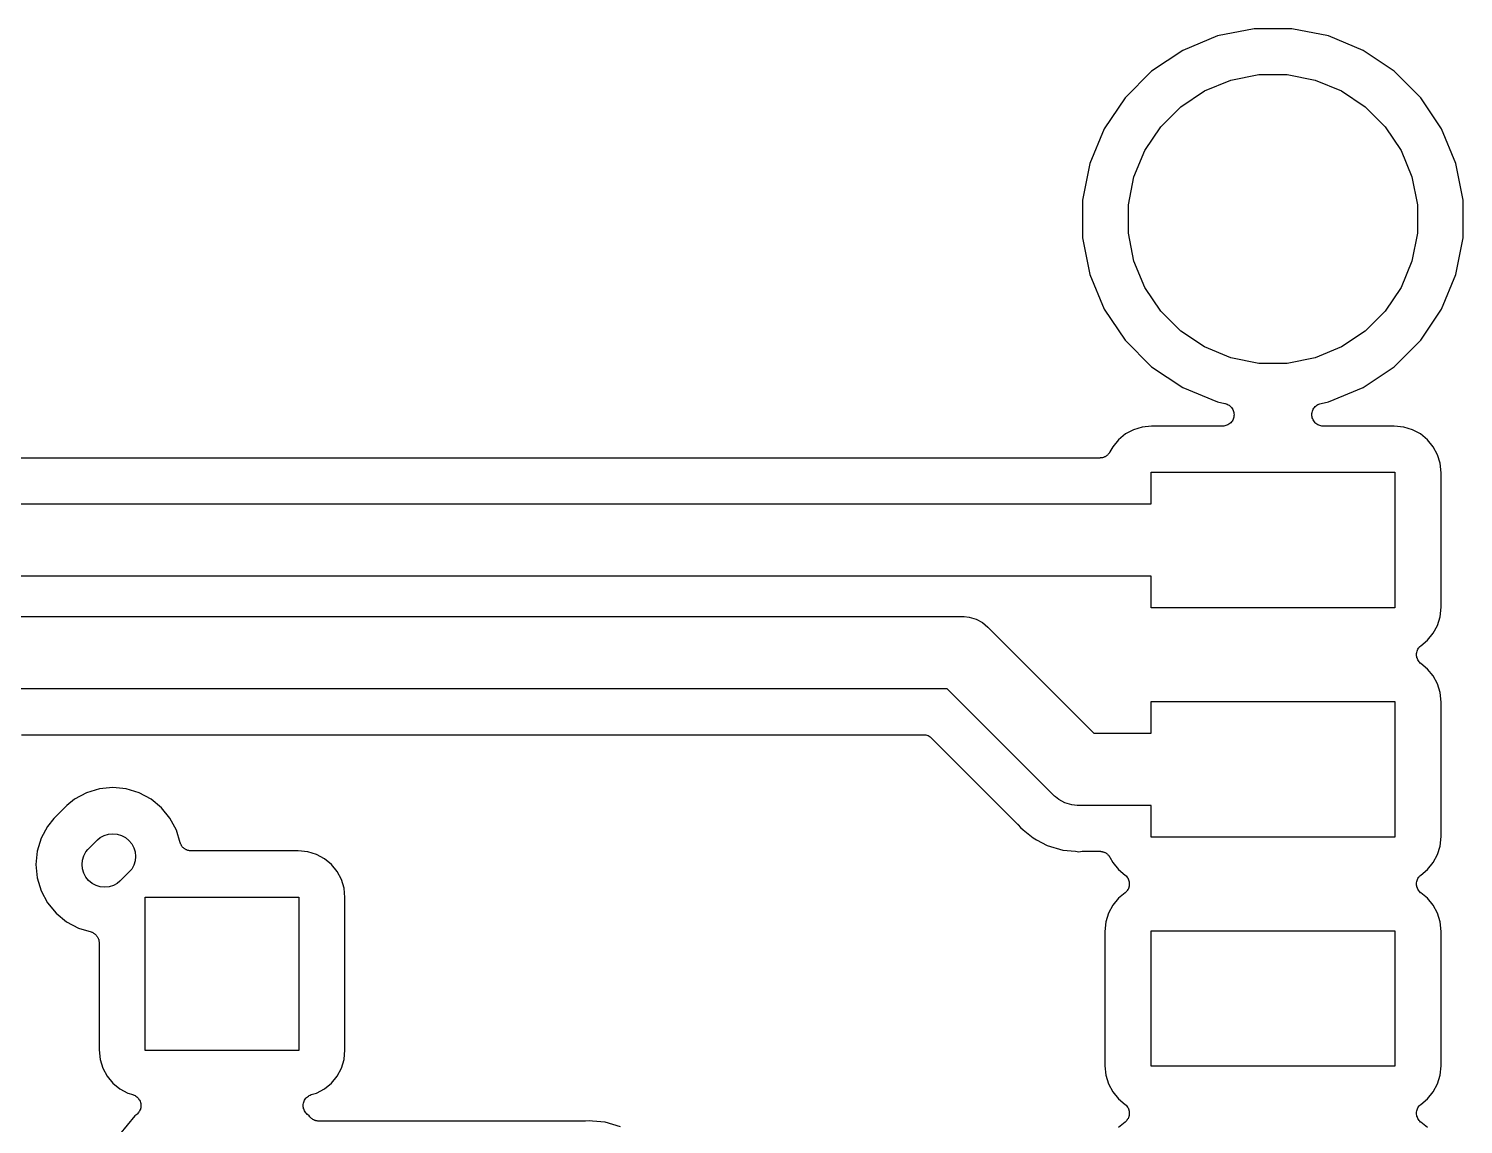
# Model space of a CAD drawing. Extents: x 77 to 164, y -183 to -59.
# Drawn here: x 130.7 to 146.59, y -99.2 to -87.07 of the extents above; entities that cross this region are included whole.
import ezdxf

# ---------------------------------------------------------------- set-up
doc = ezdxf.new("R2010")
doc.units = 0
doc.header["$MEASUREMENT"] = 0
doc.layers.add('BLACK', color=7, linetype='CONTINUOUS')

msp = doc.modelspace()

# ---------------------------------------------------------------- linework, layer by layer
at = {"layer": 'BLACK', "linetype": 'CONTINUOUS'}
for p, q in [((143.865, -87.148), (143.481, -87.3069)), ((144.272, -87.067), (143.865, -87.148)), ((144.688, -87.067), (144.272, -87.067)), ((145.095, -87.148), (144.688, -87.067)), ((145.479, -87.3069), (145.095, -87.148)), ((143.481, -87.3069), (143.136, -87.5376)), ((145.824, -87.5376), (145.479, -87.3069)), ((143.136, -87.5376), (142.843, -87.8312)), ((146.117, -87.8312), (145.824, -87.5376)), ((143.722, -87.7571), (144.013, -87.6365)), ((144.013, -87.6365), (144.322, -87.575)), ((144.322, -87.575), (144.638, -87.575)), ((144.638, -87.575), (144.947, -87.6365)), ((144.947, -87.6365), (145.238, -87.7571)), ((142.843, -87.8312), (142.612, -88.1765)), ((143.46, -87.9322), (143.722, -87.7571)), ((145.238, -87.7571), (145.5, -87.9322)), ((146.348, -88.1765), (146.117, -87.8312)), ((143.237, -88.1551), (143.46, -87.9322)), ((145.5, -87.9322), (145.723, -88.1551)), ((143.062, -88.4171), (143.237, -88.1551)), ((145.723, -88.1551), (145.898, -88.4171)), ((142.612, -88.1765), (142.453, -88.5601)), ((146.507, -88.5601), (146.348, -88.1765)), ((142.941, -88.7083), (143.062, -88.4171)), ((145.898, -88.4171), (146.019, -88.7083)), ((142.453, -88.5601), (142.372, -88.9674)), ((146.588, -88.9674), (146.507, -88.5601)), ((142.88, -89.0174), (142.941, -88.7083)), ((146.019, -88.7083), (146.08, -89.0174)), ((142.372, -88.9674), (142.372, -89.3826)), ((146.588, -89.3826), (146.588, -88.9674)), ((142.88, -89.3326), (142.88, -89.0174)), ((146.08, -89.0174), (146.08, -89.3326)), ((142.372, -89.3826), (142.453, -89.7899)), ((142.941, -89.6417), (142.88, -89.3326)), ((146.08, -89.3326), (146.019, -89.6417)), ((146.507, -89.7899), (146.588, -89.3826)), ((143.062, -89.9329), (142.941, -89.6417)), ((146.019, -89.6417), (145.898, -89.9329)), ((142.453, -89.7899), (142.612, -90.1735)), ((146.348, -90.1735), (146.507, -89.7899)), ((143.237, -90.1949), (143.062, -89.9329)), ((145.898, -89.9329), (145.723, -90.1949)), ((142.612, -90.1735), (142.843, -90.5188)), ((143.46, -90.4178), (143.237, -90.1949)), ((145.723, -90.1949), (145.5, -90.4178)), ((146.117, -90.5188), (146.348, -90.1735)), ((142.843, -90.5188), (143.136, -90.8124)), ((143.722, -90.5929), (143.46, -90.4178)), ((145.5, -90.4178), (145.238, -90.5929)), ((145.824, -90.8124), (146.117, -90.5188)), ((144.013, -90.7135), (143.722, -90.5929)), ((144.322, -90.775), (144.013, -90.7135)), ((144.947, -90.7135), (144.638, -90.775)), ((145.238, -90.5929), (144.947, -90.7135)), ((143.136, -90.8124), (143.481, -91.0431)), ((144.638, -90.775), (144.322, -90.775)), ((145.479, -91.0431), (145.824, -90.8124)), ((143.481, -91.0431), (143.865, -91.202)), ((145.095, -91.202), (145.479, -91.0431)), ((143.865, -91.202), (143.947, -91.2184)), ((143.947, -91.2184), (143.949, -91.2187)), ((143.949, -91.2187), (143.949, -91.2187)), ((143.949, -91.2187), (143.949, -91.2187)), ((143.949, -91.2187), (143.949, -91.2187)), ((143.949, -91.2187), (143.961, -91.2225)), ((143.961, -91.2225), (143.973, -91.2262)), ((143.973, -91.2262), (143.973, -91.2262)), ((143.973, -91.2262), (143.973, -91.2262)), ((143.973, -91.2262), (143.984, -91.2324)), ((143.984, -91.2324), (143.994, -91.2381)), ((143.994, -91.2381), (143.994, -91.2382)), ((143.994, -91.2382), (143.995, -91.2382)), ((143.995, -91.2382), (144.004, -91.246)), ((144.004, -91.246), (144.013, -91.2541)), ((144.013, -91.2541), (144.013, -91.2541)), ((144.013, -91.2541), (144.013, -91.2542)), ((144.013, -91.2542), (144.021, -91.2633)), ((144.021, -91.2633), (144.029, -91.2734)), ((144.029, -91.2734), (144.029, -91.2734)), ((144.029, -91.2734), (144.029, -91.2735)), ((144.029, -91.2735), (144.034, -91.2838)), ((144.034, -91.2838), (144.04, -91.2954)), ((144.04, -91.2954), (144.04, -91.2954)), ((144.04, -91.2954), (144.04, -91.2955)), ((144.04, -91.2955), (144.044, -91.3069)), ((144.044, -91.3069), (144.047, -91.3191)), ((144.047, -91.3191), (144.047, -91.3192)), ((144.047, -91.3192), (144.047, -91.3192)), ((144.047, -91.3192), (144.048, -91.3305)), ((144.048, -91.3305), (144.05, -91.3438)), ((144.05, -91.3439), (144.048, -91.3552)), ((144.05, -91.3438), (144.05, -91.3439)), ((144.05, -91.3439), (144.05, -91.3439)), ((144.91, -91.342), (144.912, -91.3303)), ((144.91, -91.3421), (144.91, -91.342)), ((144.91, -91.3422), (144.91, -91.3421)), ((144.911, -91.3544), (144.91, -91.3422)), ((144.912, -91.3303), (144.913, -91.3175)), ((144.913, -91.3174), (144.917, -91.3053)), ((144.913, -91.3175), (144.913, -91.3174)), ((144.913, -91.3174), (144.913, -91.3174)), ((144.917, -91.3053), (144.92, -91.2938)), ((144.92, -91.2937), (144.926, -91.283)), ((144.92, -91.2938), (144.92, -91.2937)), ((144.92, -91.2938), (144.92, -91.2938)), ((144.926, -91.283), (144.932, -91.272)), ((144.932, -91.2719), (144.94, -91.2626)), ((144.932, -91.272), (144.932, -91.2719)), ((144.932, -91.272), (144.932, -91.272)), ((144.94, -91.2626), (144.948, -91.2529)), ((144.948, -91.2528), (144.958, -91.2449)), ((144.948, -91.2529), (144.948, -91.2528)), ((144.948, -91.2529), (144.948, -91.2529)), ((144.958, -91.2449), (144.967, -91.2372)), ((144.967, -91.2371), (144.978, -91.2313)), ((144.967, -91.2372), (144.967, -91.2371)), ((144.967, -91.2372), (144.967, -91.2372)), ((144.978, -91.2313), (144.989, -91.2256)), ((144.989, -91.2255), (145, -91.2221)), ((144.989, -91.2256), (144.989, -91.2255)), ((144.989, -91.2255), (144.989, -91.2255)), ((145, -91.2221), (145.013, -91.2184)), ((145.013, -91.2184), (145.095, -91.202)), ((142.935, -91.5094), (142.846, -91.5566)), ((143.03, -91.4804), (142.935, -91.5094)), ((143.136, -91.4699), (143.03, -91.4804)), ((143.923, -91.4699), (143.136, -91.4699)), ((143.935, -91.4687), (143.923, -91.4699)), ((143.947, -91.4675), (143.935, -91.4687)), ((143.959, -91.464), (143.947, -91.4675)), ((143.947, -91.4675), (143.947, -91.4675)), ((143.947, -91.4675), (143.947, -91.4675)), ((143.971, -91.4604), (143.959, -91.464)), ((143.982, -91.4545), (143.971, -91.4603)), ((143.971, -91.4603), (143.971, -91.4604)), ((143.971, -91.4604), (143.971, -91.4604)), ((143.993, -91.4488), (143.982, -91.4545)), ((144.003, -91.4406), (143.993, -91.4487)), ((143.993, -91.4487), (143.993, -91.4487)), ((143.993, -91.4487), (143.993, -91.4488)), ((144.012, -91.4331), (144.003, -91.4406)), ((144.02, -91.4235), (144.012, -91.433)), ((144.012, -91.433), (144.012, -91.4331)), ((144.012, -91.4331), (144.012, -91.4331)), ((144.028, -91.414), (144.02, -91.4235)), ((144.034, -91.4027), (144.028, -91.4139)), ((144.028, -91.4139), (144.028, -91.414)), ((144.028, -91.414), (144.028, -91.414)), ((144.04, -91.3922), (144.034, -91.4027)), ((144.044, -91.3797), (144.04, -91.3921)), ((144.04, -91.3921), (144.04, -91.3922)), ((144.04, -91.3922), (144.04, -91.3922)), ((144.047, -91.3686), (144.044, -91.3797)), ((144.048, -91.3552), (144.047, -91.3685)), ((144.047, -91.3685), (144.047, -91.3685)), ((144.047, -91.3685), (144.047, -91.3686)), ((144.913, -91.3667), (144.911, -91.3544)), ((144.913, -91.3668), (144.913, -91.3667)), ((144.916, -91.3787), (144.913, -91.3668)), ((144.913, -91.3668), (144.913, -91.3668)), ((144.92, -91.3905), (144.916, -91.3787)), ((144.92, -91.3906), (144.92, -91.3905)), ((144.925, -91.4009), (144.92, -91.3906)), ((144.92, -91.3906), (144.92, -91.3906)), ((144.931, -91.4125), (144.925, -91.4009)), ((144.931, -91.4126), (144.931, -91.4125)), ((144.931, -91.4125), (144.931, -91.4125)), ((144.939, -91.422), (144.931, -91.4126)), ((144.947, -91.4318), (144.939, -91.422)), ((144.947, -91.4319), (144.947, -91.4318)), ((144.947, -91.4318), (144.947, -91.4318)), ((144.956, -91.4399), (144.947, -91.4319)), ((144.966, -91.4477), (144.956, -91.4399)), ((144.966, -91.4478), (144.966, -91.4477)), ((144.966, -91.4477), (144.966, -91.4477)), ((144.976, -91.4535), (144.966, -91.4478)), ((144.987, -91.4597), (144.976, -91.4535)), ((144.999, -91.4633), (144.987, -91.4597)), ((144.987, -91.4597), (144.987, -91.4597)), ((144.987, -91.4597), (144.987, -91.4597)), ((145.011, -91.4672), (144.999, -91.4633)), ((145.023, -91.4685), (145.011, -91.4672)), ((145.011, -91.4672), (145.011, -91.4672)), ((145.011, -91.4672), (145.011, -91.4672)), ((145.036, -91.4699), (145.023, -91.4685)), ((145.037, -91.4699), (145.036, -91.4699)), ((145.036, -91.4699), (145.036, -91.4699)), ((145.036, -91.4699), (145.036, -91.4699)), ((145.824, -91.4699), (145.037, -91.4699)), ((145.93, -91.4804), (145.824, -91.4699)), ((146.025, -91.5094), (145.93, -91.4804)), ((146.114, -91.5566), (146.025, -91.5094)), ((142.769, -91.6201), (142.706, -91.6974)), ((142.846, -91.5566), (142.769, -91.6201)), ((146.191, -91.6201), (146.114, -91.5566)), ((146.254, -91.6974), (146.191, -91.6201)), ((142.562, -91.823), (130.078, -91.823)), ((142.568, -91.8225), (142.562, -91.823)), ((142.574, -91.8225), (142.568, -91.8225)), ((142.58, -91.8212), (142.574, -91.8225)), ((142.587, -91.8206), (142.58, -91.8212)), ((142.592, -91.819), (142.587, -91.8206)), ((142.598, -91.8179), (142.592, -91.819)), ((142.604, -91.8154), (142.598, -91.8179)), ((142.611, -91.8134), (142.604, -91.8154)), ((142.616, -91.8108), (142.611, -91.8134)), ((142.621, -91.8087), (142.616, -91.8108)), ((142.627, -91.805), (142.621, -91.8087)), ((142.633, -91.8018), (142.627, -91.805)), ((142.637, -91.7982), (142.633, -91.8018)), ((142.642, -91.7952), (142.637, -91.7982)), ((142.647, -91.7904), (142.642, -91.7952)), ((142.652, -91.7861), (142.647, -91.7904)), ((142.655, -91.7818), (142.652, -91.7861)), ((142.659, -91.7778), (142.655, -91.7818)), ((142.663, -91.7722), (142.659, -91.7778)), ((142.668, -91.767), (142.663, -91.7722)), ((142.67, -91.7621), (142.668, -91.767)), ((142.673, -91.7574), (142.67, -91.7621)), ((142.674, -91.7559), (142.673, -91.7574)), ((142.706, -91.6974), (142.674, -91.7559)), ((146.302, -91.7857), (146.254, -91.6974)), ((146.331, -91.8814), (146.302, -91.7857)), ((143.13, -92.331), (143.13, -91.981)), ((143.13, -91.981), (145.83, -91.981)), ((145.83, -91.981), (145.83, -93.481)), ((146.341, -91.9872), (146.331, -91.8814)), ((146.341, -93.4748), (146.341, -91.9872)), ((130.047, -92.331), (143.13, -92.331)), ((143.13, -93.131), (130.193, -93.131)), ((143.13, -93.481), (143.13, -93.131)), ((145.83, -93.481), (143.13, -93.481)), ((146.331, -93.5806), (146.341, -93.4748)), ((130.212, -93.58), (141.019, -93.58)), ((141.019, -93.58), (141.039, -93.5781)), ((141.039, -93.5781), (141.059, -93.58)), ((141.059, -93.58), (141.059, -93.58)), ((141.059, -93.58), (141.117, -93.5858)), ((141.117, -93.5858), (141.193, -93.6087)), ((141.193, -93.6087), (141.262, -93.6458)), ((141.262, -93.6458), (141.323, -93.6958)), ((141.323, -93.6958), (141.336, -93.7111)), ((141.336, -93.7111), (142.496, -94.871)), ((146.254, -93.7646), (146.302, -93.6763)), ((146.302, -93.6763), (146.331, -93.5806)), ((146.117, -93.9028), (146.191, -93.8419)), ((146.191, -93.8419), (146.254, -93.7646)), ((146.071, -93.9873), (146.074, -93.9757)), ((146.071, -93.9877), (146.071, -93.9873)), ((146.071, -93.9881), (146.071, -93.9877)), ((146.071, -94.0001), (146.071, -93.9881)), ((146.071, -94.0121), (146.071, -94.0001)), ((146.071, -94.0125), (146.071, -94.0121)), ((146.071, -94.0129), (146.071, -94.0125)), ((146.073, -94.0246), (146.071, -94.0129)), ((146.075, -94.0365), (146.073, -94.0246)), ((146.074, -93.9757), (146.076, -93.9638)), ((146.076, -94.0368), (146.075, -94.0365)), ((146.076, -93.9631), (146.081, -93.9521)), ((146.076, -93.9635), (146.076, -93.9631)), ((146.076, -93.9638), (146.076, -93.9635)), ((146.076, -94.0372), (146.076, -94.0368)), ((146.08, -94.0484), (146.076, -94.0372)), ((146.085, -94.0595), (146.08, -94.0484)), ((146.081, -93.9521), (146.085, -93.9409)), ((146.085, -93.9409), (146.086, -93.9406)), ((146.086, -93.9403), (146.093, -93.9303)), ((146.086, -93.9406), (146.086, -93.9403)), ((146.093, -93.9303), (146.099, -93.9203)), ((146.099, -93.9203), (146.1, -93.9201)), ((146.1, -93.9197), (146.108, -93.9114)), ((146.1, -93.9201), (146.1, -93.9197)), ((146.108, -93.9114), (146.117, -93.9028)), ((146.085, -94.0598), (146.085, -94.0595)), ((146.085, -94.0602), (146.085, -94.0598)), ((146.092, -94.0702), (146.085, -94.0602)), ((146.098, -94.0803), (146.092, -94.0702)), ((146.098, -94.0806), (146.098, -94.0803)), ((146.099, -94.0809), (146.098, -94.0806)), ((146.107, -94.0894), (146.099, -94.0809)), ((146.115, -94.098), (146.107, -94.0894)), ((146.116, -94.0985), (146.115, -94.098)), ((146.116, -94.0986), (146.116, -94.0985)), ((146.116, -94.0985), (146.116, -94.0985)), ((146.117, -94.0992), (146.116, -94.0986)), ((146.191, -94.1601), (146.117, -94.0992)), ((146.254, -94.2374), (146.191, -94.1601)), ((146.302, -94.3257), (146.254, -94.2374)), ((146.331, -94.4214), (146.302, -94.3257)), ((140.873, -94.38), (130.358, -94.38)), ((142.033, -95.54), (140.873, -94.38)), ((143.13, -94.871), (143.13, -94.521)), ((143.13, -94.521), (145.83, -94.521)), ((145.83, -94.521), (145.83, -96.021)), ((146.341, -94.5272), (146.331, -94.4214)), ((146.341, -96.0148), (146.341, -94.5272)), ((130.621, -94.888), (140.61, -94.888)), ((140.61, -94.888), (140.611, -94.888)), ((140.611, -94.888), (140.611, -94.888)), ((140.611, -94.888), (140.611, -94.888)), ((140.611, -94.888), (140.612, -94.888)), ((140.612, -94.888), (140.624, -94.8893)), ((140.624, -94.8893), (140.635, -94.8905)), ((140.635, -94.8905), (140.636, -94.8907)), ((140.636, -94.8907), (140.637, -94.8908)), ((140.637, -94.8908), (140.648, -94.8943)), ((140.648, -94.8943), (140.659, -94.8978)), ((140.659, -94.8978), (140.66, -94.8981)), ((140.66, -94.8981), (140.66, -94.8983)), ((140.66, -94.8983), (140.671, -94.9039)), ((140.671, -94.9039), (140.681, -94.9095)), ((140.681, -94.9095), (140.681, -94.9099)), ((140.681, -94.9099), (140.682, -94.9102)), ((140.682, -94.9102), (140.691, -94.9177)), ((140.691, -94.9177), (140.7, -94.9252)), ((140.7, -94.9252), (141.652, -95.8771)), ((142.496, -94.871), (143.13, -94.871)), ((131.632, -95.4743), (131.483, -95.489)), ((131.781, -95.489), (131.632, -95.4743)), ((131.209, -95.6027), (131.122, -95.6737)), ((131.341, -95.5323), (131.209, -95.6027)), ((131.483, -95.489), (131.341, -95.5323)), ((131.923, -95.5323), (131.781, -95.489)), ((132.055, -95.6027), (131.923, -95.5323)), ((132.171, -95.6974), (132.055, -95.6027)), ((142.046, -95.5552), (142.033, -95.54)), ((142.061, -95.5677), (142.046, -95.5552)), ((142.073, -95.5772), (142.061, -95.5677)), ((142.061, -95.5677), (142.061, -95.5677)), ((142.107, -95.6052), (142.073, -95.5772)), ((142.176, -95.6423), (142.107, -95.6052)), ((142.252, -95.6652), (142.176, -95.6423)), ((131.122, -95.6737), (130.98, -95.8163)), ((132.265, -95.8128), (132.171, -95.6974)), ((142.31, -95.671), (142.252, -95.6652)), ((142.33, -95.6729), (142.31, -95.671)), ((142.31, -95.671), (142.31, -95.671)), ((142.35, -95.671), (142.33, -95.6729)), ((143.13, -95.671), (142.35, -95.671)), ((143.13, -96.021), (143.13, -95.671)), ((130.909, -95.9028), (130.838, -96.0345)), ((130.98, -95.8163), (130.909, -95.9028)), ((132.336, -95.9445), (132.265, -95.8128)), ((132.378, -96.0848), (132.336, -95.9445)), ((141.652, -95.8771), (141.653, -95.8784)), ((141.653, -95.8784), (141.657, -95.8826)), ((141.657, -95.8826), (141.66, -95.8863)), ((141.66, -95.8863), (141.685, -95.9162)), ((141.685, -95.9162), (141.715, -95.9406)), ((141.715, -95.9406), (141.715, -95.9407)), ((141.715, -95.9407), (141.823, -96.0296)), ((130.838, -96.0345), (130.795, -96.1774)), ((131.357, -96.1579), (131.464, -96.0505)), ((131.464, -96.0505), (131.492, -96.0271)), ((131.492, -96.0271), (131.536, -96.0039)), ((131.536, -96.0039), (131.583, -95.9896)), ((131.583, -95.9896), (131.632, -95.9848)), ((131.632, -95.9848), (131.681, -95.9896)), ((131.681, -95.9896), (131.728, -96.0039)), ((131.728, -96.0039), (131.772, -96.0271)), ((131.772, -96.0271), (131.81, -96.0584)), ((131.81, -96.0584), (131.841, -96.0964)), ((131.841, -96.0964), (131.864, -96.1399)), ((132.38, -96.09), (132.378, -96.0848)), ((132.382, -96.0955), (132.38, -96.09)), ((132.385, -96.1015), (132.382, -96.0955)), ((132.388, -96.1077), (132.385, -96.1015)), ((132.391, -96.1124), (132.388, -96.1077)), ((132.394, -96.1175), (132.391, -96.1124)), ((132.398, -96.1227), (132.394, -96.1175)), ((141.823, -96.0296), (141.863, -96.0511)), ((141.863, -96.0511), (141.981, -96.1139)), ((141.981, -96.1139), (142.152, -96.1659)), ((145.83, -96.021), (143.13, -96.021)), ((146.331, -96.1206), (146.341, -96.0148)), ((130.795, -96.1774), (130.78, -96.326)), ((131.291, -96.326), (131.296, -96.277)), ((131.296, -96.277), (131.31, -96.2299)), ((131.31, -96.2299), (131.333, -96.1864)), ((131.333, -96.1864), (131.357, -96.1579)), ((131.864, -96.1399), (131.878, -96.187)), ((131.878, -96.187), (131.883, -96.236)), ((131.883, -96.236), (131.878, -96.285)), ((132.401, -96.1283), (132.398, -96.1227)), ((132.405, -96.1324), (132.401, -96.1283)), ((132.409, -96.1368), (132.405, -96.1324)), ((132.414, -96.1411), (132.409, -96.1368)), ((132.419, -96.1459), (132.414, -96.1411)), ((132.424, -96.1491), (132.419, -96.1459)), ((132.428, -96.1527), (132.424, -96.1491)), ((132.434, -96.156), (132.428, -96.1527)), ((132.44, -96.1597), (132.434, -96.156)), ((132.445, -96.1619), (132.44, -96.1597)), ((132.45, -96.1647), (132.445, -96.1619)), ((132.456, -96.1667), (132.45, -96.1647)), ((132.462, -96.1693), (132.456, -96.1667)), ((132.468, -96.1704), (132.462, -96.1693)), ((132.473, -96.1722), (132.468, -96.1704)), ((132.48, -96.1729), (132.473, -96.1722)), ((132.487, -96.1743), (132.48, -96.1729)), ((132.492, -96.1743), (132.487, -96.1743)), ((132.498, -96.1749), (132.492, -96.1743)), ((132.5, -96.1749), (132.498, -96.1749)), ((133.686, -96.1749), (132.5, -96.1749)), ((133.792, -96.1853), (133.686, -96.1749)), ((133.887, -96.2144), (133.792, -96.1853)), ((133.976, -96.2616), (133.887, -96.2144)), ((134.053, -96.3251), (133.976, -96.2616)), ((142.152, -96.1659), (142.292, -96.1796)), ((142.292, -96.1796), (142.292, -96.1796)), ((142.292, -96.1796), (142.33, -96.1834)), ((142.33, -96.1834), (142.368, -96.1796)), ((142.368, -96.1796), (142.37, -96.1795)), ((142.37, -96.1795), (142.376, -96.1795)), ((142.376, -96.1795), (142.381, -96.179)), ((142.381, -96.179), (142.562, -96.179)), ((142.562, -96.179), (142.564, -96.179)), ((142.564, -96.179), (142.57, -96.1796)), ((142.57, -96.1796), (142.575, -96.1797)), ((142.575, -96.1797), (142.582, -96.181)), ((142.582, -96.181), (142.589, -96.1818)), ((142.589, -96.1818), (142.594, -96.1835)), ((142.594, -96.1835), (142.6, -96.1846)), ((142.6, -96.1846), (142.606, -96.1872)), ((142.606, -96.1872), (142.612, -96.1893)), ((142.612, -96.1893), (142.617, -96.192)), ((142.617, -96.192), (142.622, -96.1942)), ((142.622, -96.1942), (142.628, -96.1979)), ((142.628, -96.1979), (142.634, -96.2012)), ((142.634, -96.2012), (142.638, -96.2048)), ((142.638, -96.2048), (142.643, -96.208)), ((142.643, -96.208), (142.648, -96.2128)), ((142.648, -96.2128), (142.653, -96.2171)), ((142.653, -96.2171), (142.657, -96.2215)), ((142.657, -96.2215), (142.661, -96.2255)), ((142.661, -96.2255), (142.664, -96.2312)), ((142.664, -96.2312), (142.669, -96.2365)), ((142.669, -96.2365), (142.671, -96.2414)), ((142.671, -96.2414), (142.674, -96.2461)), ((142.674, -96.2461), (142.706, -96.3046)), ((146.254, -96.3046), (146.302, -96.2163)), ((146.302, -96.2163), (146.331, -96.1206)), ((130.78, -96.326), (130.795, -96.4746)), ((131.296, -96.375), (131.291, -96.326)), ((131.31, -96.4221), (131.296, -96.375)), ((131.333, -96.4656), (131.31, -96.4221)), ((131.817, -96.4041), (131.71, -96.5115)), ((131.841, -96.3756), (131.817, -96.4041)), ((131.864, -96.3321), (131.841, -96.3756)), ((131.878, -96.285), (131.864, -96.3321)), ((134.116, -96.4024), (134.053, -96.3251)), ((134.164, -96.4907), (134.116, -96.4024)), ((142.706, -96.3046), (142.769, -96.3819)), ((142.769, -96.3819), (142.843, -96.4428)), ((146.117, -96.4428), (146.191, -96.3819)), ((146.191, -96.3819), (146.254, -96.3046)), ((130.795, -96.4746), (130.838, -96.6175)), ((131.364, -96.5036), (131.333, -96.4656)), ((131.402, -96.5349), (131.364, -96.5036)), ((131.446, -96.5581), (131.402, -96.5349)), ((131.493, -96.5724), (131.446, -96.5581)), ((131.542, -96.5772), (131.493, -96.5724)), ((131.591, -96.5724), (131.542, -96.5772)), ((131.638, -96.5581), (131.591, -96.5724)), ((131.682, -96.5349), (131.638, -96.5581)), ((131.71, -96.5115), (131.682, -96.5349)), ((134.193, -96.5864), (134.164, -96.4907)), ((134.203, -96.6922), (134.193, -96.5864)), ((142.843, -96.4428), (142.844, -96.4435)), ((142.844, -96.4435), (142.844, -96.4435)), ((142.844, -96.4435), (142.844, -96.4435)), ((142.844, -96.4435), (142.845, -96.444)), ((142.845, -96.444), (142.853, -96.4526)), ((142.853, -96.4526), (142.861, -96.4611)), ((142.861, -96.4611), (142.862, -96.4614)), ((142.862, -96.4614), (142.862, -96.4617)), ((142.862, -96.4617), (142.868, -96.4718)), ((142.868, -96.4718), (142.875, -96.4818)), ((142.875, -96.4818), (142.875, -96.4822)), ((142.875, -96.4822), (142.875, -96.4825)), ((142.875, -96.4825), (142.88, -96.4936)), ((142.879, -96.5899), (142.875, -96.6011)), ((142.884, -96.5789), (142.879, -96.5899)), ((142.88, -96.4936), (142.884, -96.5048)), ((142.884, -96.5048), (142.884, -96.5052)), ((142.884, -96.5052), (142.885, -96.5055)), ((142.886, -96.5664), (142.884, -96.5782)), ((142.884, -96.5782), (142.884, -96.5785)), ((142.884, -96.5785), (142.884, -96.5789)), ((142.885, -96.5055), (142.887, -96.5172)), ((142.889, -96.5547), (142.886, -96.5664)), ((142.887, -96.5172), (142.889, -96.5291)), ((142.889, -96.5291), (142.889, -96.5295)), ((142.889, -96.5295), (142.889, -96.5299)), ((142.889, -96.5299), (142.889, -96.5419)), ((142.889, -96.5419), (142.889, -96.5539)), ((142.889, -96.5539), (142.889, -96.5543)), ((142.889, -96.5543), (142.889, -96.5547)), ((146.071, -96.5273), (146.074, -96.5156)), ((146.071, -96.5277), (146.071, -96.5273)), ((146.071, -96.5281), (146.071, -96.5277)), ((146.071, -96.5401), (146.071, -96.5281)), ((146.071, -96.5521), (146.071, -96.5401)), ((146.071, -96.5525), (146.071, -96.5521)), ((146.071, -96.5529), (146.071, -96.5525)), ((146.073, -96.5646), (146.071, -96.5529)), ((146.075, -96.5765), (146.073, -96.5646)), ((146.074, -96.5156), (146.076, -96.5038)), ((146.076, -96.5768), (146.075, -96.5765)), ((146.076, -96.5031), (146.081, -96.4921)), ((146.076, -96.5035), (146.076, -96.5031)), ((146.076, -96.5038), (146.076, -96.5035)), ((146.076, -96.5772), (146.076, -96.5768)), ((146.08, -96.5884), (146.076, -96.5772)), ((146.085, -96.5995), (146.08, -96.5884)), ((146.081, -96.4921), (146.085, -96.4809)), ((146.085, -96.4809), (146.086, -96.4806)), ((146.086, -96.4803), (146.093, -96.4703)), ((146.086, -96.4806), (146.086, -96.4803)), ((146.093, -96.4703), (146.099, -96.4603)), ((146.099, -96.4603), (146.1, -96.4601)), ((146.1, -96.4597), (146.108, -96.4514)), ((146.1, -96.4601), (146.1, -96.4597)), ((146.108, -96.4514), (146.117, -96.4428)), ((130.838, -96.6175), (130.909, -96.7492)), ((130.909, -96.7492), (131.003, -96.8646)), ((131.992, -98.386), (131.992, -96.686)), ((131.992, -96.686), (133.692, -96.686)), ((133.692, -96.686), (133.692, -98.386)), ((134.203, -98.3798), (134.203, -96.6922)), ((142.769, -96.7001), (142.706, -96.7774)), ((142.843, -96.6392), (142.769, -96.7001)), ((142.852, -96.6307), (142.843, -96.6392)), ((142.86, -96.6223), (142.852, -96.6307)), ((142.861, -96.6217), (142.86, -96.6219)), ((142.86, -96.6219), (142.86, -96.6223)), ((142.867, -96.6117), (142.861, -96.6217)), ((142.874, -96.6017), (142.867, -96.6117)), ((142.875, -96.6011), (142.874, -96.6014)), ((142.874, -96.6014), (142.874, -96.6017)), ((146.085, -96.5998), (146.085, -96.5995)), ((146.085, -96.6002), (146.085, -96.5998)), ((146.092, -96.6102), (146.085, -96.6002)), ((146.098, -96.6203), (146.092, -96.6102)), ((146.098, -96.6206), (146.098, -96.6203)), ((146.099, -96.6209), (146.098, -96.6206)), ((146.107, -96.6294), (146.099, -96.6209)), ((146.115, -96.638), (146.107, -96.6294)), ((146.116, -96.6385), (146.115, -96.638)), ((146.116, -96.6386), (146.116, -96.6385)), ((146.116, -96.6385), (146.116, -96.6385)), ((146.117, -96.6392), (146.116, -96.6386)), ((146.191, -96.7001), (146.117, -96.6392)), ((146.254, -96.7774), (146.191, -96.7001)), ((131.003, -96.8646), (131.119, -96.9593)), ((142.658, -96.8657), (142.629, -96.9614)), ((142.706, -96.7774), (142.658, -96.8657)), ((146.302, -96.8657), (146.254, -96.7774)), ((146.331, -96.9614), (146.302, -96.8657)), ((131.119, -96.9593), (131.251, -97.0297)), ((131.251, -97.0297), (131.391, -97.0722)), ((131.391, -97.0722), (131.392, -97.0728)), ((142.629, -96.9614), (142.619, -97.0672)), ((142.619, -97.0672), (142.619, -98.5548)), ((143.13, -98.561), (143.13, -97.061)), ((143.13, -97.061), (145.83, -97.061)), ((145.83, -97.061), (145.83, -98.561)), ((146.341, -97.0672), (146.331, -96.9614)), ((146.341, -98.5548), (146.341, -97.0672)), ((131.392, -97.0728), (131.398, -97.075)), ((131.398, -97.075), (131.403, -97.0767)), ((131.403, -97.0767), (131.409, -97.0799)), ((131.409, -97.0799), (131.415, -97.0826)), ((131.415, -97.0826), (131.42, -97.0858)), ((131.42, -97.0858), (131.425, -97.0885)), ((131.425, -97.0885), (131.43, -97.0928)), ((131.43, -97.0928), (131.436, -97.0966)), ((131.436, -97.0966), (131.44, -97.1007)), ((131.44, -97.1007), (131.444, -97.1043)), ((131.444, -97.1043), (131.448, -97.1095)), ((131.448, -97.1095), (131.453, -97.1143)), ((131.453, -97.1143), (131.456, -97.1191)), ((131.456, -97.1191), (131.46, -97.1235)), ((131.46, -97.1235), (131.463, -97.1294)), ((131.463, -97.1294), (131.467, -97.1351)), ((131.467, -97.1351), (131.469, -97.1404)), ((131.469, -97.1404), (131.471, -97.1454)), ((131.471, -97.1454), (131.473, -97.1518)), ((131.473, -97.1518), (131.476, -97.1581)), ((131.476, -97.1581), (131.477, -97.1637)), ((131.477, -97.1637), (131.479, -97.1691)), ((131.479, -97.1691), (131.479, -97.1758)), ((131.479, -97.1758), (131.48, -97.1824)), ((131.48, -97.1824), (131.48, -97.1881)), ((131.48, -97.1881), (131.481, -97.1938)), ((131.481, -97.1938), (131.481, -98.3798)), ((131.481, -98.3798), (131.491, -98.4856)), ((131.491, -98.4856), (131.52, -98.5813)), ((133.692, -98.386), (131.992, -98.386)), ((134.164, -98.5813), (134.193, -98.4856)), ((134.193, -98.4856), (134.203, -98.3798)), ((131.52, -98.5813), (131.568, -98.6696)), ((134.116, -98.6696), (134.164, -98.5813)), ((142.619, -98.5548), (142.629, -98.6606)), ((142.629, -98.6606), (142.658, -98.7563)), ((145.83, -98.561), (143.13, -98.561)), ((146.302, -98.7563), (146.331, -98.6606)), ((146.331, -98.6606), (146.341, -98.5548)), ((131.568, -98.6696), (131.631, -98.7469)), ((131.631, -98.7469), (131.708, -98.8104)), ((131.708, -98.8104), (131.797, -98.8576)), ((133.887, -98.8576), (133.976, -98.8104)), ((133.976, -98.8104), (134.053, -98.7469)), ((134.053, -98.7469), (134.116, -98.6696)), ((142.658, -98.7563), (142.706, -98.8446)), ((146.254, -98.8446), (146.302, -98.7563)), ((131.797, -98.8576), (131.854, -98.8749)), ((131.854, -98.8749), (131.855, -98.8752)), ((131.855, -98.8752), (131.855, -98.8752)), ((131.855, -98.8752), (131.855, -98.8752)), ((131.855, -98.8752), (131.855, -98.8754)), ((131.855, -98.8754), (131.867, -98.8803)), ((131.867, -98.8803), (131.878, -98.8849)), ((131.878, -98.8849), (131.878, -98.8851)), ((131.878, -98.8851), (131.878, -98.8852)), ((131.878, -98.8852), (131.888, -98.8922)), ((131.888, -98.8922), (131.898, -98.8989)), ((131.898, -98.8989), (131.898, -98.8991)), ((131.898, -98.8991), (131.898, -98.8992)), ((131.898, -98.8992), (131.907, -98.908)), ((131.907, -98.908), (131.915, -98.9165)), ((131.915, -98.9165), (131.916, -98.9167)), ((131.916, -98.9167), (131.916, -98.9169)), ((131.916, -98.9169), (131.922, -98.9271)), ((131.922, -98.9271), (131.929, -98.9372)), ((131.929, -98.9372), (131.929, -98.9375)), ((131.929, -98.9375), (131.929, -98.9377)), ((131.929, -98.9377), (131.934, -98.9489)), ((131.934, -98.9489), (131.938, -98.9602)), ((131.938, -98.9602), (131.938, -98.9604)), ((131.938, -98.9604), (131.939, -98.9607)), ((131.939, -98.9607), (131.941, -98.9727)), ((131.941, -98.9727), (131.943, -98.9845)), ((133.741, -98.9827), (133.744, -98.9709)), ((133.744, -98.9709), (133.746, -98.959)), ((133.746, -98.9585), (133.751, -98.9475)), ((133.746, -98.9587), (133.746, -98.9585)), ((133.746, -98.959), (133.746, -98.9587)), ((133.751, -98.9475), (133.756, -98.9361)), ((133.756, -98.9356), (133.763, -98.9257)), ((133.756, -98.9359), (133.756, -98.9356)), ((133.756, -98.9361), (133.756, -98.9359)), ((133.763, -98.9257), (133.769, -98.9156)), ((133.769, -98.9156), (133.77, -98.9154)), ((133.77, -98.9151), (133.778, -98.9066)), ((133.77, -98.9154), (133.77, -98.9151)), ((133.778, -98.9066), (133.787, -98.8981)), ((133.787, -98.8977), (133.798, -98.891)), ((133.787, -98.8979), (133.787, -98.8977)), ((133.787, -98.8981), (133.787, -98.8979)), ((133.798, -98.891), (133.808, -98.8843)), ((133.808, -98.8841), (133.819, -98.8795)), ((133.808, -98.8842), (133.808, -98.8841)), ((133.808, -98.8843), (133.808, -98.8842)), ((133.819, -98.8795), (133.83, -98.8749)), ((133.83, -98.8749), (133.887, -98.8576)), ((142.706, -98.8446), (142.769, -98.9219)), ((142.769, -98.9219), (142.843, -98.9828)), ((146.117, -98.9828), (146.191, -98.9219)), ((146.191, -98.9219), (146.254, -98.8446)), ((131.877, -99.1111), (131.707, -99.3179)), ((131.897, -99.0946), (131.877, -99.1111)), ((131.906, -99.0861), (131.897, -99.0946)), ((131.914, -99.0775), (131.906, -99.0861)), ((131.915, -99.0772), (131.914, -99.0775)), ((131.921, -99.0671), (131.915, -99.077)), ((131.915, -99.077), (131.915, -99.0772)), ((131.928, -99.0569), (131.921, -99.0671)), ((131.929, -99.0565), (131.928, -99.0567)), ((131.928, -99.0567), (131.928, -99.0569)), ((131.933, -99.0454), (131.929, -99.0565)), ((131.938, -99.0341), (131.933, -99.0454)), ((131.941, -99.0217), (131.938, -99.0336)), ((131.938, -99.0336), (131.938, -99.0338)), ((131.938, -99.0338), (131.938, -99.0341)), ((131.943, -99.0098), (131.941, -99.0217)), ((131.943, -98.9845), (131.943, -98.9848)), ((131.943, -98.9848), (131.943, -98.985)), ((131.943, -98.985), (131.943, -98.9971)), ((131.943, -98.9971), (131.943, -99.0093)), ((131.943, -99.0093), (131.943, -99.0096)), ((131.943, -99.0096), (131.943, -99.0098)), ((133.741, -98.983), (133.741, -98.9827)), ((133.741, -98.9833), (133.741, -98.983)), ((133.741, -98.9953), (133.741, -98.9833)), ((133.741, -99.0075), (133.741, -98.9953)), ((133.741, -99.0078), (133.741, -99.0075)), ((133.741, -99.0081), (133.741, -99.0078)), ((133.743, -99.02), (133.741, -99.0081)), ((133.745, -99.0319), (133.743, -99.02)), ((133.745, -99.0321), (133.745, -99.0319)), ((133.746, -99.0324), (133.745, -99.0321)), ((133.75, -99.0436), (133.746, -99.0324)), ((133.755, -99.0549), (133.75, -99.0436)), ((133.755, -99.0551), (133.755, -99.0549)), ((133.755, -99.0554), (133.755, -99.0551)), ((133.761, -99.0654), (133.755, -99.0554)), ((133.768, -99.0757), (133.761, -99.0654)), ((133.768, -99.0759), (133.768, -99.0757)), ((133.768, -99.0761), (133.768, -99.0759)), ((133.777, -99.0847), (133.768, -99.0761)), ((133.785, -99.0934), (133.777, -99.0847)), ((133.786, -99.0938), (133.785, -99.0934)), ((133.787, -99.0946), (133.786, -99.0938)), ((133.786, -99.0938), (133.786, -99.0938)), ((133.786, -99.0938), (133.786, -99.0938)), ((133.807, -99.1111), (133.787, -99.0946)), ((133.815, -99.1216), (133.807, -99.1111)), ((133.819, -99.1255), (133.815, -99.1216)), ((133.823, -99.1299), (133.819, -99.1255)), ((133.828, -99.1343), (133.823, -99.1299)), ((133.833, -99.1391), (133.828, -99.1343)), ((142.843, -98.9828), (142.844, -98.9835)), ((142.844, -98.9835), (142.844, -98.9835)), ((142.844, -98.9835), (142.844, -98.9835)), ((142.844, -98.9835), (142.845, -98.984)), ((142.845, -98.984), (142.853, -98.9926)), ((142.853, -98.9926), (142.861, -99.0011)), ((142.861, -99.0011), (142.862, -99.0014)), ((142.862, -99.0014), (142.862, -99.0017)), ((142.862, -99.0017), (142.868, -99.0118)), ((142.868, -99.0118), (142.875, -99.0218)), ((142.875, -99.0218), (142.875, -99.0222)), ((142.875, -99.0222), (142.875, -99.0225)), ((142.875, -99.0225), (142.88, -99.0336)), ((142.879, -99.1299), (142.875, -99.1411)), ((142.884, -99.1189), (142.879, -99.1299)), ((142.88, -99.0336), (142.884, -99.0448)), ((142.884, -99.0448), (142.884, -99.0452)), ((142.884, -99.0452), (142.885, -99.0455)), ((142.886, -99.1064), (142.884, -99.1182)), ((142.884, -99.1182), (142.884, -99.1185)), ((142.884, -99.1185), (142.884, -99.1189)), ((142.885, -99.0455), (142.887, -99.0572)), ((142.889, -99.0947), (142.886, -99.1064)), ((142.887, -99.0572), (142.889, -99.0691)), ((142.889, -99.0691), (142.889, -99.0695)), ((142.889, -99.0695), (142.889, -99.0699)), ((142.889, -99.0699), (142.889, -99.0819)), ((142.889, -99.0819), (142.889, -99.0939)), ((142.889, -99.0939), (142.889, -99.0943)), ((142.889, -99.0943), (142.889, -99.0947)), ((146.071, -99.0673), (146.074, -99.0557)), ((146.071, -99.0677), (146.071, -99.0673)), ((146.071, -99.0681), (146.071, -99.0677)), ((146.071, -99.08), (146.071, -99.0681)), ((146.071, -99.0921), (146.071, -99.08)), ((146.071, -99.0925), (146.071, -99.0921)), ((146.071, -99.0929), (146.071, -99.0925)), ((146.073, -99.1046), (146.071, -99.0929)), ((146.075, -99.1165), (146.073, -99.1046)), ((146.074, -99.0557), (146.076, -99.0438)), ((146.076, -99.1168), (146.075, -99.1165)), ((146.076, -99.0431), (146.081, -99.0321)), ((146.076, -99.0435), (146.076, -99.0431)), ((146.076, -99.0438), (146.076, -99.0435)), ((146.076, -99.1172), (146.076, -99.1168)), ((146.08, -99.1284), (146.076, -99.1172)), ((146.085, -99.1395), (146.08, -99.1284)), ((146.081, -99.0321), (146.085, -99.0209)), ((146.085, -99.0209), (146.086, -99.0206)), ((146.086, -99.0203), (146.093, -99.0103)), ((146.086, -99.0206), (146.086, -99.0203)), ((146.093, -99.0103), (146.099, -99.0003)), ((146.099, -99.0003), (146.1, -99.0001)), ((146.1, -98.9997), (146.108, -98.9914)), ((146.1, -99.0001), (146.1, -98.9997)), ((146.108, -98.9914), (146.117, -98.9828)), ((133.838, -99.1422), (133.833, -99.1391)), ((133.842, -99.1458), (133.838, -99.1422)), ((133.848, -99.1491), (133.842, -99.1458)), ((133.854, -99.1529), (133.848, -99.1491)), ((133.859, -99.155), (133.854, -99.1529)), ((133.864, -99.1577), (133.859, -99.155)), ((133.87, -99.1598), (133.864, -99.1577)), ((133.876, -99.1624), (133.87, -99.1598)), ((133.882, -99.1635), (133.876, -99.1624)), ((133.887, -99.1652), (133.882, -99.1635)), ((133.894, -99.166), (133.887, -99.1652)), ((133.901, -99.1673), (133.894, -99.166)), ((133.906, -99.1674), (133.901, -99.1673)), ((133.912, -99.168), (133.906, -99.1674)), ((133.914, -99.168), (133.912, -99.168)), ((136.855, -99.168), (133.914, -99.168)), ((136.86, -99.1675), (136.855, -99.168)), ((136.866, -99.1675), (136.86, -99.1675)), ((136.868, -99.1674), (136.866, -99.1675)), ((136.906, -99.1636), (136.868, -99.1674)), ((136.944, -99.1674), (136.906, -99.1636)), ((137.084, -99.1811), (136.944, -99.1674)), ((136.944, -99.1674), (136.944, -99.1674)), ((137.255, -99.2331), (137.084, -99.1811)), ((142.843, -99.1792), (142.769, -99.2401)), ((142.852, -99.1707), (142.843, -99.1792)), ((142.86, -99.1623), (142.852, -99.1707)), ((142.861, -99.1617), (142.86, -99.1619)), ((142.86, -99.1619), (142.86, -99.1623)), ((142.867, -99.1517), (142.861, -99.1617)), ((142.874, -99.1417), (142.867, -99.1517)), ((142.875, -99.1411), (142.874, -99.1414)), ((142.874, -99.1414), (142.874, -99.1417)), ((146.085, -99.1398), (146.085, -99.1395)), ((146.085, -99.1402), (146.085, -99.1398)), ((146.092, -99.1502), (146.085, -99.1402)), ((146.098, -99.1603), (146.092, -99.1502)), ((146.098, -99.1606), (146.098, -99.1603)), ((146.099, -99.1609), (146.098, -99.1606)), ((146.107, -99.1694), (146.099, -99.1609)), ((146.115, -99.178), (146.107, -99.1694)), ((146.116, -99.1785), (146.115, -99.178)), ((146.116, -99.1786), (146.116, -99.1785)), ((146.116, -99.1785), (146.116, -99.1785)), ((146.117, -99.1792), (146.116, -99.1786)), ((146.191, -99.2401), (146.117, -99.1792))]:
    msp.add_line(p, q, dxfattribs=at)

doc.saveas('drawing.dxf')
